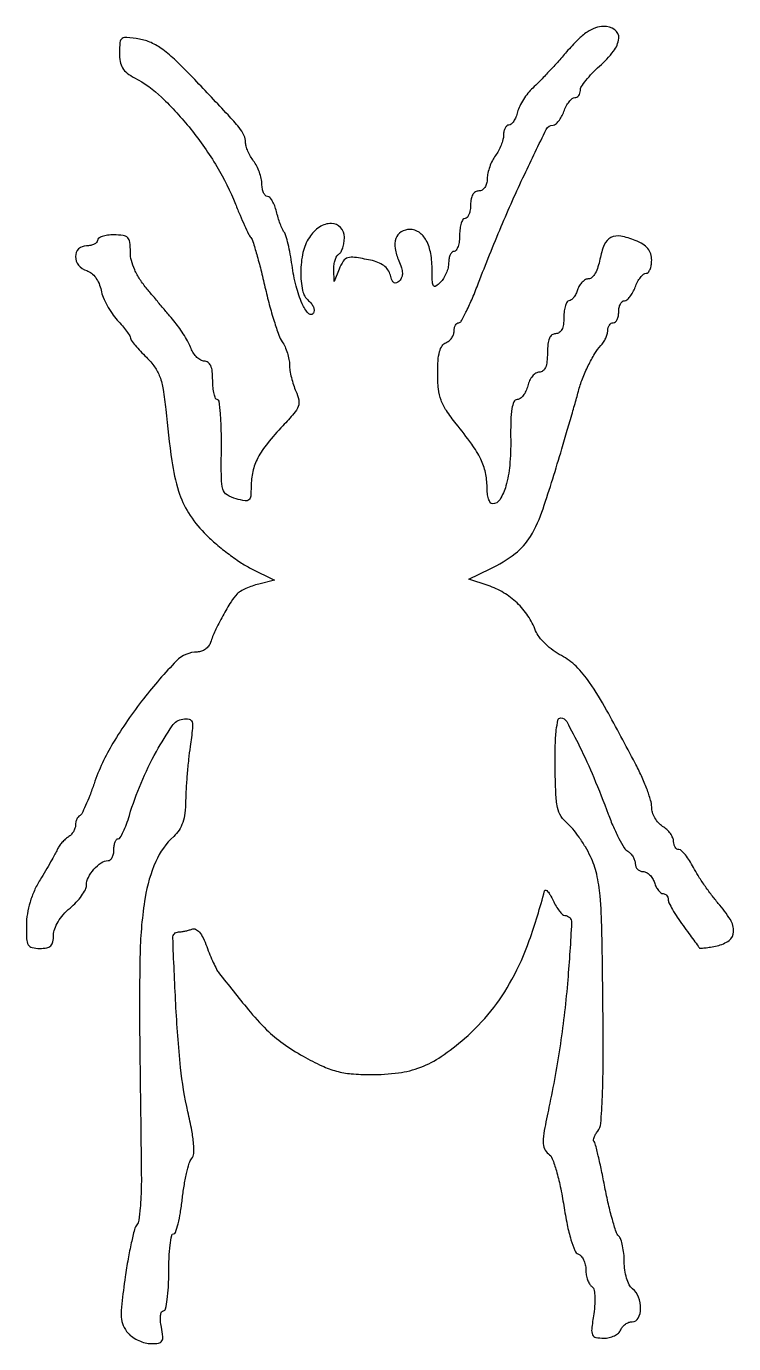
# Model space of a CAD drawing. Extents: x 0 to 129, y 0 to 240.
import ezdxf

# ---------------------------------------------------------------- set-up
doc = ezdxf.new("R2010")
doc.units = 0

msp = doc.modelspace()

# ---------------------------------------------------------------- linework, layer by layer
msp.add_lwpolyline([(98.5, 235.349824, -0.005113), (96.809462, 233.431315, -0.004745), (95.03779, 231.498904, -0.004736), (93.429181, 229.809792, -0.015887), (92.330774, 228.747762, 0.039209), (91.45621, 227.81951, 0.027806), (90.622559, 226.655852, 0.028218), (89.947264, 225.447543, 0.051873), (89.561722, 224.389896, -0.036329), (89.260041, 223.475043, -0.048342), (88.849941, 222.702032, -0.057415), (88.399755, 222.166552, -0.191546), (87.980948, 222, 0.178503), (87.606572, 221.861947, 0.092088), (87.288153, 221.468644, 0.072137), (87.072538, 220.883215, 0.052263), (87, 220.19113, -0.062488), (86.895586, 219.358927, -0.030896), (86.568717, 218.343408, -0.030083), (86.093864, 217.317028, -0.038541), (85.531803, 216.44113, 0.045509), (84.967116, 215.53361, 0.030499), (84.485547, 214.409269, 0.030728), (84.150144, 213.252707, 0.051718), (84.031803, 212.25, -0.058598), (83.913191, 211.351108, -0.08759), (83.588709, 210.630301, -0.10802), (83.098694, 210.166551, -0.136504), (82.5, 210, 0.140575), (81.88002, 209.822179, 0.118484), (81.4, 209.333333, 0.088208), (81.09863, 208.543379, 0.04716), (81, 207.5, -0.038131), (80.926884, 206.542644, -0.057076), (80.70625, 205.734375, -0.074992), (80.382936, 205.182831, -0.226478), (80, 205, 0.254951), (79.615738, 204.790443, 0.06271), (79.29375, 204.11875, 0.048861), (79.072766, 203.149251, 0.031626), (79, 202, -0.031626), (78.927234, 200.850749, -0.048861), (78.70625, 199.88125, -0.06271), (78.384262, 199.209557, -0.254951), (78, 199, 0.196601), (77.617992, 198.843755, 0.086348), (77.29375, 198.391518, 0.06626), (77.073591, 197.721412, 0.04631), (77, 196.928571, -0.06043), (76.890482, 196.025728, -0.03907), (76.559375, 195.025, -0.038951), (76.074386, 194.083077, -0.058077), (75.5, 193.357143, -0.041114), (74.658464, 192.643687, -0.41687), (74.25, 192.713338, -0.145866), (74.034827, 193.357705, -0.00815), (74, 195.494313, 0.042368), (73.734084, 198.626836, 0.081971), (72.914565, 200.996607, 0.114887), (71.612786, 202.465084, 0.155415), (69.933431, 203, 0.139913), (68.351357, 202.548454, 0.170503), (67.391946, 201.354717, 0.12726), (67.233131, 199.514255, 0.065203), (67.916415, 197.284105, -0.0289), (68.405814, 196.021357, -0.071387), (68.572913, 195.044557, -0.099197), (68.438522, 194.265621, -0.104579), (68.015121, 193.615121, -0.088595), (67.486658, 193.246814, -0.255388), (67.055906, 193.276214, -0.155325), (66.694402, 193.710339, -0.032614), (66.378671, 194.659962, 0.089413), (65.940832, 195.604335, 0.077147), (65.181535, 196.392932, 0.067292), (64.118266, 196.996023, 0.046077), (62.786424, 197.392715, 0.01144), (59.863628, 197.908033, 0.107833), (58.599619, 197.828042, 0.182966), (57.791429, 197.226355, 0.046713), (57.031162, 195.75), (56.126773, 193.5), (56.063386, 195.690983, -0.042588), (56.113119, 196.574959, -0.045159), (56.31237, 197.419912, -0.049721), (56.620562, 198.107824, -0.124808), (57, 198.5, 0.130646), (57.384508, 198.906663, 0.045439), (57.70625, 199.653525, 0.041396), (57.926158, 200.57934, 0.037634), (58, 201.559017, 0.186435), (57.30893, 203.347982, 0.212425), (55.639425, 204.083337, 0.14903), (53.461652, 203.410592, 0.099138), (51.61501, 201.535183, 0.090406), (50.456767, 198.793529, 0.052163), (50.043873, 195.22416, 0.05305), (50.361646, 191.891663, 0.170885), (51.48899, 190.009138, -0.058671), (52.011346, 189.4605, -0.070279), (52.355084, 188.836237, -0.082879), (52.475449, 188.235115, -0.14751), (52.346476, 187.751594, -0.503633), (51.453613, 187.676305, -0.076014), (50.312415, 189.456405, -0.042586), (49.20099, 192.66738, -0.028194), (48.457015, 196.5, 0.011067), (48.141352, 198.487725, 0.01363), (47.755735, 200.325, 0.012055), (47.355756, 201.839213, 0.090554), (47.025916, 202.5, -0.055698), (46.693617, 203.06415, -0.015518), (46.303153, 204.014063, -0.015458), (45.925443, 205.123836, -0.015663), (45.618835, 206.25, 0.031739), (45.295474, 207.302985, 0.043971), (44.866718, 208.192187, 0.051547), (44.403145, 208.814585, 0.209908), (43.980948, 209, -0.210958), (43.603337, 209.16674, -0.079218), (43.278811, 209.660937, -0.060669), (43.052321, 210.388589, -0.041632), (42.968197, 211.25, 0.051718), (42.849856, 212.252707, 0.030728), (42.514453, 213.409269, 0.030499), (42.032884, 214.53361, 0.045509), (41.468197, 215.44113, -0.032131), (40.906253, 216.292655, -0.028299), (40.431283, 217.245329, -0.029362), (40.101945, 218.155431, -0.072251), (40, 218.857242, 0.113608), (39.705024, 220.138704, 0.057234), (38.809406, 221.545776, 0.018022), (36.803744, 223.845426, 0.001173), (30.734271, 230.287778, 0.010941), (27.35414, 233.70575, 0.034273), (24.885212, 235.78768, 0.050784), (22.779716, 237.022924, 0.067153), (20.654624, 237.668621, 0.014474), (18.343786, 237.97527, 0.178146), (17.49649, 237.759272, 0.222083), (17.090359, 237.068528, 0.023616), (17, 235.156523, 0.045382), (17.14379, 233.575564, 0.090933), (17.587326, 232.407036, 0.090951), (18.416558, 231.472073, 0.045415), (19.75, 230.611559, -0.070073), (24.699177, 227.061544, -0.033511), (29.996469, 221.279161, -0.03262), (34.767225, 214.444971, -0.042212), (38.159536, 207.595253, 0.005939), (38.984618, 205.572757, 0.007298), (39.804556, 203.705774, 0.006171), (40.534099, 202.159161, 0.051482), (40.942117, 201.502497, -0.08921), (41.325767, 200.767182, -0.005754), (42.02253, 198.444483, -0.008253), (42.779578, 195.637399, -0.006049), (43.530152, 192.5, 0.009552), (44.321289, 189.29252, 0.011047), (45.200162, 186.270576, 0.010166), (46.05012, 183.751781, 0.061859), (46.670999, 182.527494, -0.043267), (47.180129, 181.609588, -0.028427), (47.609606, 180.479219, -0.028589), (47.903986, 179.321966, -0.04802), (48, 178.324547, 0.03996), (48.083145, 177.285863, 0.019947), (48.344867, 175.992397, 0.019665), (48.724351, 174.667015, 0.027342), (49.174015, 173.517423, -0.056548), (49.68494, 171.947053, -0.141733), (49.589542, 170.757335, -0.08713), (48.818054, 169.456841, -0.013385), (46.792248, 167.22037, 0.020398), (43.967558, 164.012672, 0.049808), (42.239944, 161.385337, 0.063491), (41.31425, 158.890682, 0.05719), (41, 156.152225, -0.021124), (40.925434, 154.388004, -0.203991), (40.582096, 153.739545, -0.216221), (39.889443, 153.55861, -0.023897), (38.25, 153.922054, -0.07527), (36.626218, 154.639801, -0.184314), (35.858859, 155.670866, -0.067149), (35.581396, 157.623224, -0.004402), (35.591273, 163.33557, 0.009108), (35.565754, 166.657693, 0.015113), (35.40861, 169.454824, 0.00883), (35.17365, 171.705787, 0.379011), (34.841273, 172, -0.30091), (34.515213, 172.215766, -0.041459), (34.247124, 173.028125, -0.036315), (34.060867, 174.158619, -0.022677), (34, 175.5, 0.02529), (33.918127, 177.117676, 0.077584), (33.641089, 178.176136, 0.132965), (33.160508, 178.776259, 0.159119), (32.475249, 179, -0.128087), (31.827289, 179.16876, -0.063879), (31.141153, 179.676595, -0.057056), (30.523028, 180.422394, -0.05374), (30.074784, 181.303303, 0.031635), (29.594433, 182.360234, 0.015336), (28.855854, 183.648728, 0.015143), (28.001753, 184.948274, 0.02107), (27.15496, 186.053303, 0.000358), (26.157966, 187.244918, 0.00015), (24.813777, 188.848187, 0.000149), (23.374856, 190.562364, 0.000193), (22.055425, 192.132015, -0.029435), (20.746244, 193.888411, -0.039176), (19.786199, 195.631764, -0.043927), (19.196765, 197.312695, -0.062447), (19, 198.882015, 0.028023), (18.900397, 200.657798, 0.164987), (18.50946, 201.490168, 0.171854), (17.702326, 201.894392, 0.030989), (16, 202, 0.031626), (14.850749, 201.927234, 0.048861), (13.88125, 201.70625, 0.06271), (13.209557, 201.384262, 0.254951), (13, 201, -0.191087), (12.848523, 200.618118, -0.088204), (12.4125, 200.29375, -0.068025), (11.765418, 200.073693, -0.048028), (11, 200, 0.192054), (9.576999, 199.432482, 0.208162), (8.996693, 198.065117, 0.170777), (9.568319, 196.486385, 0.145458), (11.041086, 195.48696, -0.093997), (11.902511, 195.022189, -0.063289), (12.676309, 194.211582, -0.057739), (13.286187, 193.147423, -0.051963), (13.663243, 191.933785, 0.048379), (14.05638, 190.635706, 0.026259), (14.772116, 189.12819, 0.025916), (15.669034, 187.657348, 0.037016), (16.622157, 186.462691, -0.012028), (17.534884, 185.429049, -0.016049), (18.309668, 184.445463, -0.013272), (18.898758, 183.600027, -0.136406), (19.027778, 183.198478, 0.151704), (19.171521, 182.793232, 0.01188), (19.888033, 181.880861, 0.015327), (20.819091, 180.819605, 0.011102), (21.917298, 179.693813, -0.043877), (23.421771, 177.934595, -0.066208), (24.365159, 176.155569, -0.049496), (24.973378, 173.83606, -0.014673), (25.442848, 170.193813, 0.009814), (26.55777, 160.827078, 0.041099), (27.796345, 155.294892, 0.063895), (29.6102, 151.340094, 0.05343), (32.459874, 147.701462, 0.022101), (34.38454, 145.888767, 0.015578), (36.695912, 144.019272, 0.01576), (39.023152, 142.366857, 0.031626), (40.975232, 141.242217), (45.285375, 139.109729), (42.40259, 138.386196, 0.023533), (41.220752, 138.029704, 0.022177), (40.053481, 137.55756, 0.022768), (39.058072, 137.046602, 0.068296), (38.453789, 136.581331, 0.055839), (37.341515, 135.167852, 0.013364), (35.832915, 132.583709, 0.014307), (34.432195, 129.847082, 0.035386), (33.609824, 127.75, -0.089588), (33.260217, 127.081209, -0.071205), (32.673279, 126.514062, -0.07075), (31.946631, 126.131301, -0.0861), (31.189791, 126, 0.203645), (27.402411, 124.390694, 0.025602), (21.427113, 117.522798, 0.030515), (15.822283, 109.396761, 0.053516), (12.377337, 102, -0.009648), (11.603584, 99.868589, -0.013916), (10.831155, 98.017708, -0.00957), (10.124164, 96.524991, -0.174516), (9.75, 96.166667, 0.12577), (9.462633, 95.939722, 0.059242), (9.220313, 95.529701, 0.053254), (9.055665, 95.01396, 0.050696), (9, 94.466357, -0.083332), (8.902308, 93.884267, -0.054162), (8.61066, 93.266021, -0.052848), (8.181589, 92.706957, -0.067031), (7.674589, 92.29969, 0.048611), (7.117335, 91.884767, 0.029042), (6.538361, 91.294284, 0.028879), (6.025259, 90.632815, 0.043933), (5.667795, 90, -0.018866), (5.255663, 89.1767, -0.003927), (4.466929, 87.765625, -0.004117), (3.524449, 86.141408, -0.003878), (2.536578, 84.5, 0.032353), (1.500205, 82.532652, 0.031681), (0.718028, 80.434418, 0.032424), (0.222761, 78.306302, 0.038426), (0.043372, 76.25, 0.014005), (0.088062, 73.740154, 0.120147), (0.401352, 72.670663, 0.208859), (1.09872, 72.156959, 0.055831), (2.5, 72, 0.045282), (3.75591, 72.113974, 0.147633), (4.490783, 72.491111, 0.152619), (4.880179, 73.202885, 0.049465), (5, 74.411106, -0.087655), (5.203915, 75.565338, -0.04915), (5.822801, 76.853267, -0.044069), (6.77907, 78.153172, -0.037257), (8, 79.346546, 0.029184), (9.148183, 80.433165, 0.032472), (10.11875, 81.609929, 0.034379), (10.801623, 82.708833, 0.122428), (11, 83.506869, -0.117286), (11.339807, 84.935566, -0.062946), (12.357827, 86.447045, -0.064155), (13.679862, 87.616419, -0.150129), (14.928571, 88, 0.180377), (15.337512, 88.152489, 0.091543), (15.685268, 88.5875, 0.071518), (15.920813, 89.234755, 0.051602), (16, 90, -0.037233), (16.057115, 90.765925, -0.055989), (16.22962, 91.4125, -0.073472), (16.482236, 91.854454, -0.230151), (16.781685, 92, 0.265736), (17.151141, 92.211275, 0.020928), (17.704367, 93.248437, 0.024068), (18.284912, 94.621421, 0.015834), (18.825045, 96.25, -0.028314), (20.938759, 102.128145, -0.026367), (23.74736, 107.875818, -0.021779), (26.63935, 112.584331, -0.211698), (28.57673, 113.796845, -0.085479), (29.717018, 113.764263, -0.285665), (30.23827, 113.27317, -0.093619), (30.323616, 112.08948, -0.006658), (29.899733, 108.796845, 0.008743), (29.605593, 106.434277, 0.005749), (29.345969, 103.706163, 0.005784), (29.154481, 101.04436, 0.011091), (29.073003, 98.904988, -0.02516), (28.923459, 96.649145, -0.051687), (28.537869, 94.923087, -0.063594), (27.87743, 93.556165, -0.064623), (26.897621, 92.407348, 0.107449), (23.61459, 87.819898, 0.061377), (21.694027, 81.25182, 0.035244), (20.774101, 71.216953, 0.008476), (20.70712, 54.5, -0.000112), (20.792369, 47.79848, -0.000102), (20.877242, 40.89365, -0.000102), (20.950512, 34.727138, -0.000335), (20.995406, 30.648595, -0.010898), (20.959987, 27.557624, -0.014695), (20.784895, 24.76614, -0.011697), (20.519377, 22.475958, -0.133827), (20.164797, 21.648595, 0.10532), (19.751033, 20.815756, 0.008211), (19.169775, 18.385942, 0.010914), (18.582119, 15.434805, 0.008121), (18.05785, 12.154611, 0.005979), (17.414833, 7.247194, 0.042486), (17.334748, 4.850911, 0.088767), (17.698321, 3.288166, 0.082665), (18.586326, 1.904611, 0.060574), (19.427427, 1.175447, 0.041755), (20.529219, 0.559479, 0.041986), (21.708071, 0.139304, 0.064707), (22.779988, 0, 0.037677), (24.154108, 0.103692, 0.219097), (24.745583, 0.492914, 0.169176), (24.92085, 1.268585, 0.021113), (24.65, 3, -0.028511), (24.484574, 4.170595, -0.051981), (24.504327, 5.134615, -0.076205), (24.688528, 5.783808, -0.293575), (25.025, 6, 0.354392), (25.411872, 6.313594, 0.01752), (25.715179, 8.044872, 0.021686), (25.93028, 10.301578, 0.012917), (26, 13, -0.011679), (26.062696, 15.683769, -0.019266), (26.255807, 17.94375, -0.013947), (26.526089, 19.712197, -0.362549), (26.870834, 20, 0.32567), (27.245539, 20.273017, 0.015985), (27.693244, 21.833029, 0.020788), (28.114191, 23.848082, 0.012929), (28.447654, 26.2401, -0.012713), (28.792108, 28.718757, -0.015724), (29.243659, 31.005518, -0.014125), (29.732206, 32.882383, -0.102817), (30.166071, 33.700104, 0.159281), (30.537719, 34.639261, 0.035036), (30.521662, 36.396654, 0.026657), (30.193871, 38.856387, 0.010428), (29.490844, 42.210004, -0.032084), (28.154881, 50.315672, -0.011728), (27.274815, 61.911515, -0.00402), (26.742588, 73.930009, -0.424861), (27.774515, 75, 0.036519), (28.278544, 75.036862, 0.016747), (28.927339, 75.154588, 0.016483), (29.605048, 75.324718, 0.021876), (30.207829, 75.526257, -0.205059), (30.885753, 75.500414, -0.105967), (31.57147, 74.97505, -0.064226), (32.254181, 73.927573, -0.025597), (32.920127, 72.344339, 0.009725), (33.494985, 70.846362, 0.010535), (34.11333, 69.411691, 0.010093), (34.693048, 68.206038, 0.049279), (35.099137, 67.568082, 0.005649), (40.473668, 60.87593, 0.025888), (43.830902, 57.196903, 0.039627), (46.81717, 54.680982, 0.028598), (50.5, 52.352859, 0.017464), (53.910739, 50.613352, 0.042803), (56.552869, 49.645473, 0.044932), (59.243842, 49.1675, 0.021025), (62.782119, 49.011923, 0.032913), (67.864056, 49.337121, 0.059282), (71.905843, 50.361116, 0.057711), (75.665806, 52.327451, 0.029569), (79.887625, 55.578852, 0.044633), (84.705639, 60.585512, 0.04512), (88.53904, 66.350467, 0.038919), (91.69467, 73.438978, 0.021546), (94.477245, 82.5, -0.426801), (94.694286, 82.621159, -0.137759), (95.040661, 82.398438, -0.051242), (95.514623, 81.738961, -0.02042), (96.029403, 80.75, 0.023328), (96.585392, 79.696872, 0.031731), (97.188213, 78.807812, 0.032841), (97.756738, 78.166022, 0.197562), (98.160515, 78, -0.429), (99.398554, 76.698171, -0.007998), (98.706593, 66.263461, -0.016083), (97.367192, 54.603949, -0.016262), (95.284669, 43.098174, 0.005941), (94.418492, 38.818604, 0.044169), (94.21232, 36.754159, 0.10514), (94.461994, 35.511325, 0.133085), (95.18898, 34.598174, -0.142739), (95.875823, 33.701077, -0.020619), (96.627629, 31.496374, -0.020662), (97.351834, 28.613126, -0.012691), (97.976791, 25.166733, 0.011587), (98.602535, 21.672041, 0.022815), (99.289565, 18.935475, 0.023188), (99.989447, 16.94403, 0.207936), (100.635203, 16.309744, -0.126583), (101.157728, 15.9381, -0.063882), (101.599091, 15.254255, -0.057209), (101.898542, 14.383593, -0.054295), (102, 13.452028, 0.041111), (102.077493, 12.511132, 0.043436), (102.307843, 11.613387, 0.047594), (102.645469, 10.883195, 0.122864), (103.047976, 10.470349, -0.192309), (103.445999, 9.932675, -0.045287), (103.63524, 8.808355, -0.036583), (103.639985, 7.282096, -0.019709), (103.434433, 5.411332, 0.009752), (103.074267, 2.642374, 0.127174), (103.221049, 1.624001, 0.251762), (103.820839, 1.137599, 0.047063), (105.279467, 1, 0.055533), (106.280868, 1.111566, 0.05782), (107.218806, 1.440625, 0.064307), (107.957136, 1.925799, 0.12428), (108.361626, 2.5, -0.081035), (108.696157, 3.073415, -0.065663), (109.217991, 3.559375, -0.06652), (109.840167, 3.887915, -0.088478), (110.468615, 4, 0.279556), (111.557305, 4.660302, 0.119357), (111.983136, 6.379388, 0.093167), (111.602874, 8.462385, 0.128629), (110.5, 10, -0.105278), (109.918336, 10.736774, -0.040702), (109.436597, 11.952953, -0.037707), (109.109735, 13.411841, -0.036274), (109, 14.922445, 0.025108), (108.925528, 16.404534, 0.02805), (108.702648, 17.81707, 0.029008), (108.378929, 18.98411, 0.114703), (107.987738, 19.612262, -0.118228), (107.519244, 20.376334, -0.009615), (106.830336, 22.639873, -0.012505), (106.119906, 25.408224, -0.009287), (105.469118, 28.497548, 0.004369), (104.857614, 31.548881, 0.006578), (104.266396, 34.196729, 0.002985), (103.721738, 36.433984, 0.135985), (103.490056, 36.843278, -0.22502), (103.390172, 37.12321, -0.063149), (103.497022, 37.58778, -0.050476), (103.767837, 38.14405, -0.034712), (104.177568, 38.713956, 0.156425), (104.738275, 40.108111, 0.008102), (105.012022, 45.004592, 0.009447), (105.156105, 51.946642, 0.002993), (105.113362, 62.305965, 0.002284), (104.9223, 75.320688, 0.016471), (104.595193, 81.582967, 0.034871), (103.979752, 85.525823, 0.055495), (102.857148, 88.746107, 0.022047), (101.920559, 90.500371, 0.018909), (100.786909, 92.260126, 0.01933), (99.633974, 93.780638, 0.050537), (98.662678, 94.746107, -0.084534), (97.503961, 96.065296, -0.085377), (96.852105, 97.689223, -0.043245), (96.531232, 100.244054, -0.007018), (96.408727, 105.25, -0.008429), (96.433225, 109.061773, -0.022664), (96.619033, 111.765878, -0.025115), (96.923191, 113.60219, -0.355418), (97.408727, 113.989588, -0.272042), (98.509328, 113.328704, -0.009809), (100.861761, 108.801074, -0.015726), (103.445256, 103.139787, -0.010401), (106.069539, 96.489779, 0.014316), (107.019099, 94.137669, 0.018105), (108.036014, 92.024589, 0.016344), (108.994985, 90.339661, 0.12247), (109.645217, 89.70031, -0.070189), (110.163456, 89.286871, -0.053873), (110.602032, 88.7095, -0.054766), (110.899923, 88.064326, -0.08096), (111, 87.45031, 0.097791), (111.109304, 86.896789, 0.097643), (111.42083, 86.426029, 0.098233), (111.885899, 86.110785, 0.1003), (112.432612, 86, -0.122947), (113.027698, 85.851427, -0.069989), (113.63086, 85.4125, -0.063046), (114.150468, 84.764714, -0.06077), (114.5, 84, 0.039709), (114.811679, 83.234602, 0.0497), (115.222265, 82.5875, 0.058089), (115.664493, 82.141156, 0.170109), (116.067388, 82, -0.113624), (116.423143, 81.918098, -0.100289), (116.726045, 81.68665, -0.093948), (116.929297, 81.340609, -0.086144), (117, 80.933278, 0.115881), (117.143957, 80.320476, 0.014233), (117.79593, 79.097943, 0.016222), (118.671979, 77.671744, 0.012743), (119.70955, 76.183278, -0.000574), (120.763655, 74.746912, -0.00084), (121.687485, 73.480572, -0.000395), (122.471655, 72.400075, -0.015435), (122.638044, 72.154839, 0.270367), (122.849404, 72.045497, 0.012275), (123.694928, 72.109238, 0.017674), (124.735492, 72.250719, 0.011431), (125.928494, 72.484295, 0.103739), (128.113561, 73.467809, 0.232544), (128.939079, 75.037552, 0.147613), (128.336496, 77.249836, 0.039413), (126.138671, 80.215204, -0.016562), (124.921543, 81.709631, -0.011165), (123.628954, 83.489779, -0.011254), (122.454671, 85.26966, -0.021855), (121.612991, 86.75, 0.022133), (120.904416, 87.994626, 0.030047), (120.151336, 89.045313, 0.030441), (119.451504, 89.807435, 0.194166), (118.97432, 90, -0.151049), (118.602748, 90.114872, -0.098438), (118.286206, 90.438136, -0.081442), (118.072699, 90.921261, -0.063484), (118, 91.491526, 0.107418), (117.856181, 92.153239, 0.050645), (117.4125, 92.911816, 0.046919), (116.765087, 93.643741, 0.048682), (116, 94.232073, -0.072008), (115.234819, 94.879216, -0.052644), (114.5875, 95.786285, -0.052953), (114.14775, 96.801333, -0.075899), (114, 97.769063, 0.074239), (113.815226, 99.006648, 0.015948), (113.113864, 101.065628, 0.016324), (112.138145, 103.420239, 0.01493), (110.983368, 105.778517, 0.004402), (105.779513, 115.441222, 0.024662), (102.699104, 120.441576, 0.047343), (100.218185, 123.410691, 0.075499), (97.549496, 125.354052, -0.03913), (96.059003, 126.282124, -0.033263), (94.6429, 127.478858, -0.034605), (93.497803, 128.749498, -0.075695), (92.856117, 129.888138, 0.05743), (91.460719, 132.589371, 0.05521), (89.471483, 134.942161, 0.054851), (87.00208, 136.815647, 0.055223), (84.189841, 138.102362), (80.673781, 139.262766), (84.586891, 141.163468, 0.049128), (89.108256, 143.937665, 0.096337), (91.914069, 147.071708, 0.054922), (94.215365, 152.111113, 0.007785), (97.620411, 163, 0.000741), (98.620633, 166.401116, 0.000901), (99.547256, 169.590625, 0.000757), (100.318011, 172.276843, 0.00629), (100.650387, 173.5, -0.02955), (101.382124, 175.770006, -0.021713), (102.44679, 178.19082, -0.021956), (103.639492, 180.365457, -0.053065), (104.75, 181.821429, 0.046628), (105.228459, 182.432298, 0.036172), (105.632812, 183.17433, 0.037195), (105.9101, 183.92864, 0.069591), (106, 184.571429, -0.068255), (106.074889, 185.117465, -0.084734), (106.29375, 185.580357, -0.099788), (106.618661, 185.889883, -0.141492), (107, 186, 0.191087), (107.381882, 186.151477, 0.088204), (107.70625, 186.5875, 0.068025), (107.926307, 187.234582, 0.048028), (108, 188, -0.049264), (108.075593, 188.765358, -0.069261), (108.301021, 189.4125, -0.089436), (108.633497, 189.848134, -0.18727), (109.024751, 190, 0.17856), (109.483781, 190.169328, 0.048871), (110.02769, 190.734375, 0.042913), (110.560849, 191.543021, 0.033464), (111, 192.5, -0.033464), (111.439151, 193.456979, -0.042913), (111.97231, 194.265625, -0.048871), (112.516219, 194.830672, -0.17856), (112.975249, 195, 0.214671), (113.367233, 195.176425, 0.079711), (113.698979, 195.698737, 0.06063), (113.924897, 196.467948, 0.041162), (114, 197.37868, 0.076038), (113.822285, 198.540513, 0.096884), (113.306767, 199.491535, 0.08195), (112.39381, 200.288015, 0.040305), (111.01796, 200.992561, 0.052266), (108.368187, 201.778272, 0.169423), (106.581223, 201.504845, 0.171986), (105.368661, 200.183951, 0.054198), (104.580956, 197.579839, -0.032818), (104.217804, 196.163868, -0.051361), (103.706218, 195.016133, -0.065642), (103.118078, 194.247317, -0.199243), (102.522075, 194, 0.12627), (101.944331, 193.851733, 0.069484), (101.355829, 193.4125, 0.062153), (100.846085, 192.764763, 0.058884), (100.5, 192, -0.039709), (100.188321, 191.234602, -0.0497), (99.777735, 190.5875, -0.058089), (99.335507, 190.141156, -0.170109), (98.932612, 190, 0.265439), (98.573672, 189.795003, 0.057958), (98.273955, 189.11875, 0.045939), (98.067761, 188.149384, 0.029452), (98, 187, -0.033607), (97.911037, 185.677925, -0.082504), (97.625, 184.75, -0.12651), (97.148955, 184.202091, -0.152103), (96.5, 184, 0.164293), (95.830552, 183.773926, 0.129352), (95.357143, 183.166667, 0.075863), (95.081893, 182.104033, 0.025511), (95, 180.5, -0.025687), (94.918091, 178.906715, -0.074527), (94.644218, 177.840838, -0.126474), (94.176369, 177.227828, -0.168387), (93.519052, 177, 0.147328), (92.906036, 176.815363, 0.071387), (92.288816, 176.265625, 0.061291), (91.760596, 175.456212, 0.052514), (91.410644, 174.5, -0.045473), (91.075734, 173.54346, -0.056262), (90.590662, 172.734375, -0.06673), (90.03741, 172.181504, -0.164406), (89.500329, 172, 0.2974), (88.901754, 171.609423, 0.062892), (88.528734, 170.354371, 0.034762), (88.326814, 168.207653, 0.009122), (88.305913, 164.75, -0.024757), (88.128829, 160.005431, -0.047593), (87.440914, 156.265895, -0.066794), (86.362876, 153.788435, -0.262539), (84.964816, 153, -0.263616), (84.59359, 153.21034, -0.05879), (84.283415, 153.900562, -0.046444), (84.070119, 154.891193, -0.029823), (84, 156.065741, 0.054947), (83.709654, 158.699821, 0.059119), (82.853121, 161.139279, 0.042777), (81.202763, 163.884567, 0.014284), (78.344534, 167.602992, -0.023372), (76.586709, 169.977922, -0.060011), (75.61942, 171.879525, -0.061781), (75.146728, 173.923388, -0.025974), (75, 176.746003, -0.017236), (75.081306, 179.103909, -0.048057), (75.352956, 180.735527, -0.075195), (75.81721, 181.800403, -0.162189), (76.5, 182.361626, 0.081035), (77.073415, 182.696157, 0.065663), (77.559375, 183.217991, 0.06652), (77.887915, 183.840167, 0.088478), (78, 184.468615, -0.05302), (78.062303, 185.054505, -0.072838), (78.247342, 185.550156, -0.092686), (78.520689, 185.883, -0.176394), (78.842014, 186, 0.274855), (79.27577, 186.257926, 0.008922), (80.250293, 188.129687, 0.014832), (81.331308, 190.47119, 0.009485), (82.453752, 193.25, -0.008575), (86.574408, 203.505129, -0.010443), (90.794828, 212.953179, -0.004032), (94.78193, 221.227062, -0.285844), (96.02349, 222, 0.17843), (96.483016, 222.169379, 0.04892), (97.02732, 222.734375, 0.04295), (97.560755, 223.543023, 0.033505), (98, 224.5, -0.033464), (98.439151, 225.456979, -0.042913), (98.97231, 226.265625, -0.048871), (99.516219, 226.830672, -0.17856), (99.975249, 227, 0.127571), (100.366052, 227.10136, 0.10075), (100.698979, 227.386575, 0.089468), (100.922808, 227.813225, 0.076319), (101, 228.316001, -0.144756), (101.204975, 229.009166, -0.023833), (102.028125, 230.15566, -0.024496), (103.1599, 231.447827, -0.019462), (104.5, 232.730667, 0.046848), (107.056625, 235.461203, 0.139894), (107.999093, 237.814645, 0.273634), (107.288606, 239.35865, 0.153248), (105.25, 239.991959, 0.086021), (103.733643, 239.724569, 0.064157), (102.219937, 238.94745, 0.04601), (100.545116, 237.552742, 0.018092)], format="xyb", close=True)

doc.saveas('drawing.dxf')
